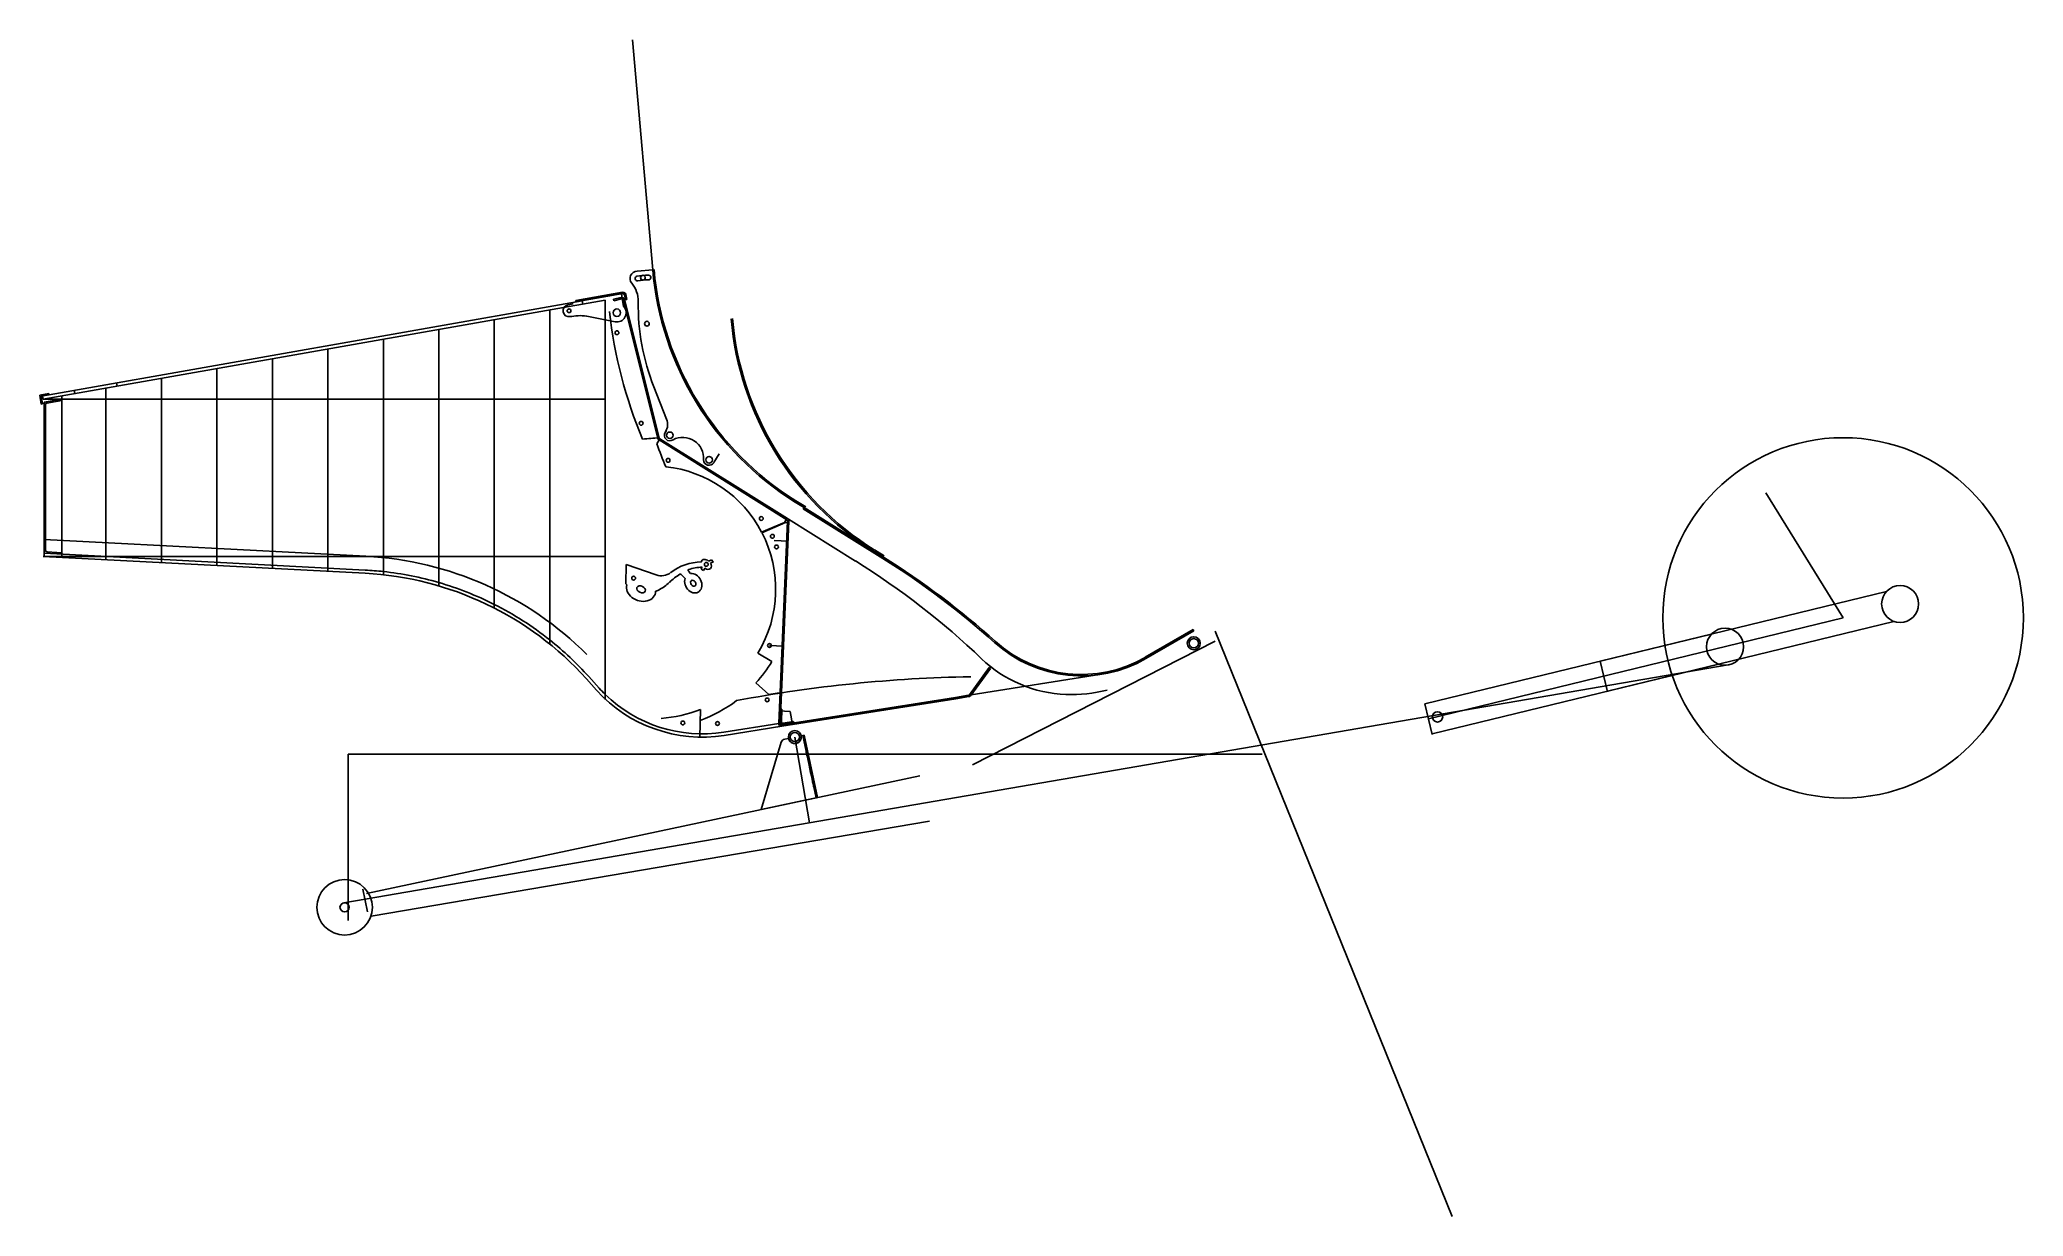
# Model space of a CAD drawing. Extents: x -1454 to 692, y 0 to 1274.
import ezdxf

# ---------------------------------------------------------------- set-up
doc = ezdxf.new("R2010")
doc.units = 0
doc.header["$MEASUREMENT"] = 0
for name, color, linetype in [('Baume pos. extr.', 206, 'CONTINUOUS'), ('Cadre fix c.ar.', 150, 'CONTINUOUS'), ('Cadre fix c.axe', 200, 'CONTINUOUS'), ('Cadre épure', 1, 'CONTINUOUS'), ('Coffre épure', 1, 'CONTINUOUS')]:
    doc.layers.add(name, color=color, linetype=linetype)

msp = doc.modelspace()

# ---------------------------------------------------------------- linework, layer by layer
at = {"layer": 'Baume pos. extr.'}
for p, q in [((543.9, 676.5), (233.9, 600.9)), ((551.8, 644), (241.9, 568.4)), ((354.4, 630.3), (44.5, 554.7)), ((233.9, 600.9), (242, 567.9)), ((362.3, 597.8), (52.4, 522.2)), ((44.5, 554.7), (52.5, 521.7))]:
    msp.add_line(p, q, dxfattribs=at)
for centre, radius in [((558.5, 662.8), 20), ((369.1, 616.6), 20), ((58.2, 540.6), 5.55)]:
    msp.add_circle(centre, radius, dxfattribs=at)
at = {"layer": 'Cadre fix c.ar.', "extrusion": (0.207912, -0.978148, -2.4175e-15)}
for p, q in [((-643.9, 517.3, 25), (-648, 516.4, 25)), ((-643.9, 517.3, -25), (-648, 516.4, -25)), ((-630.1, 520.2, 25), (-627.1, 520.9, 25)), ((-630.1, 520.2, -25), (-627.1, 520.9, -25))]:
    msp.add_line(p, q, dxfattribs=at)
at = {"layer": 'Cadre fix c.ar.', "extrusion": (0.207912, -0.978148, -2.41474e-15)}
for p, q in [((-643.9, 517.3, 23.5), (-648, 516.4, 23.5)), ((-630.1, 520.2, 23.5), (-628.5, 520.5, 23.5))]:
    msp.add_line(p, q, dxfattribs=at)
at = {"layer": 'Cadre fix c.ar.', "extrusion": (0.207912, -0.978148, -2.42026e-15)}
for p, q in [((-643.9, 517.3, -23.5), (-648, 516.4, -23.5)), ((-630.1, 520.2, -23.5), (-628.5, 520.5, -23.5))]:
    msp.add_line(p, q, dxfattribs=at)
at = {"layer": 'Cadre fix c.ar.'}
for p, q in [((-643.9, 517.3, 25), (-643.9, 517.3, 23.5)), ((-630.1, 520.2, 25), (-630.1, 520.2, 23.5)), ((-614.1, 452.9, 23.5), (-628.5, 520.5, 23.5)), ((-628.5, 520.5), (-628.5, 520.5, 23.5)), ((-612.6, 453.2, 25), (-627.1, 520.9, 25)), ((-627.1, 520.9), (-627.1, 520.9, 25)), ((-673.4, 440.3, -25), (-651.7, 513.1, -25)), ((-673.4, 440.3, -23.5), (-651.7, 513.1, -23.5)), ((-612.6, 453.2, 25), (-673.4, 440.3, 25)), ((-614.1, 452.9, 23.5), (-673.4, 440.3, 23.5)), ((-614.1, 452.9), (-614.1, 452.9, 23.5)), ((-612.6, 453.2), (-612.6, 453.2, 25)), ((-673.4, 440.3, 25), (-673.4, 440.3, 23.5))]:
    msp.add_line(p, q, dxfattribs=at)
at = {"layer": 'Cadre fix c.ar.', "extrusion": (-4.44089e-16, 0, -1)}
for p, q in [((-643.9, 517.3, -25), (-643.9, 517.3, -23.5)), ((-630.1, 520.2, -23.5), (-630.1, 520.2, -25)), ((-614.1, 452.9, -23.5), (-628.5, 520.5, -23.5)), ((-628.5, 520.5), (-628.5, 520.5, -23.5)), ((-612.6, 453.2, -25), (-627.1, 520.9, -25)), ((-627.1, 520.9), (-627.1, 520.9, -25))]:
    msp.add_line(p, q, dxfattribs=at)
at = {"layer": 'Cadre fix c.ar.', "extrusion": (6.23396e-16, -1.5248e-15, -1)}
for p, q in [((-673.4, 440.3, 25), (-651.7, 513.1, 25)), ((-673.4, 440.3, 23.5), (-651.7, 513.1, 23.5))]:
    msp.add_line(p, q, dxfattribs=at)
at = {"layer": 'Cadre fix c.ar.', "extrusion": (-5.44703e-16, 0, -1)}
for p, q in [((-612.6, 453.2, -25), (-673.4, 440.3, -25)), ((-614.1, 452.9, -23.5), (-673.4, 440.3, -23.5)), ((-673.4, 440.3, -25), (-673.4, 440.3, -23.5))]:
    msp.add_line(p, q, dxfattribs=at)
at = {"layer": 'Cadre fix c.ar.', "extrusion": (-5.55112e-16, 0, -1)}
for p, q in [((-614.1, 452.9), (-614.1, 452.9, -23.5)), ((-612.6, 453.2), (-612.6, 453.2, -25))]:
    msp.add_line(p, q, dxfattribs=at)
at = {"layer": 'Cadre fix c.ar.', "extrusion": (0.978001, 0.2086, 5.92877e-16)}
for centre in [(603.1, 0, -506.1), (603.1, 0, -504.6)]:
    msp.add_circle(centre, 20, dxfattribs=at)
at = {"layer": 'Cadre fix c.ar.'}
for centre, radius, start, end in [((-646.9, 511.5, 23.5), 5, 102, 161.402), ((-646.9, 511.5, 25), 5, 102, 161.402), ((-646.9, 511.5, -25), 5, 102, 161.402), ((-646.9, 511.5, -23.5), 5, 102, 161.402), ((-637, 518.8, 25), 7.05, 192, 12), ((-637, 518.8, 23.5), 7.05, 192, 12)]:
    msp.add_arc(centre, radius, start, end, dxfattribs=at)
at = {"layer": 'Cadre fix c.ar.', "extrusion": (-4.44089e-16, 0, -1)}
for centre in [(637, 518.8, 25), (637, 518.8, 23.5)]:
    msp.add_arc(centre, 7.05, 168, 348, dxfattribs=at)
at = {"layer": 'Cadre fix c.axe'}
for p, q in [((-205.5, 627.3, -70), (-205.5, 627.3, 70)), ((-198.5, 620.3, -70), (-198.5, 620.3, 70)), ((-637, 525.8, -70), (-637, 525.8, 70)), ((-630, 518.8, -70), (-630, 518.8, 70))]:
    msp.add_line(p, q, dxfattribs=at)
at = {"layer": 'Cadre fix c.axe', "extrusion": (0, 0, -1)}
for p, q in [((-212.5, 620.3, 70), (-212.5, 620.3, -70)), ((-205.5, 613.3, 70), (-205.5, 613.3, -70)), ((-644, 518.8, 70), (-644, 518.8, -70)), ((-637, 511.8, 70), (-637, 511.8, -70))]:
    msp.add_line(p, q, dxfattribs=at)
at = {"layer": 'Cadre fix c.axe'}
for centre, radius in [((-205.5, 620.3, 70), 7), ((-205.5, 620.3, 70), 5), ((-637, 518.8, 70), 7), ((-637, 518.8, 70), 5)]:
    msp.add_circle(centre, radius, dxfattribs=at)
at = {"layer": 'Cadre fix c.axe', "extrusion": (0, 0, -1)}
for centre, radius in [((205.5, 620.3, 70), 7), ((205.5, 620.3, 70), 5), ((637, 518.8, 70), 7), ((637, 518.8, 70), 5)]:
    msp.add_circle(centre, radius, dxfattribs=at)
at = {"layer": 'Cadre épure'}
for p, q in [((-862.7, 993.2), (-862.4, 991.8)), ((-862.7, 993.2), (-862.4, 991.8)), ((413.2, 783.1), (496.8, 647.8)), ((48.4, 538.5), (496.8, 647.8)), ((-182.4, 622.6), (-444.9, 488.8)), ((-182.2, 633.5), (73.8, 0)), ((372.5, 596.9), (-1124.9, 339.4)), ((-637, 518.8), (-621, 426)), ((-1120, 320.3), (-1120, 500.2)), ((-1120, 500.2), (-131.7, 500.2)), ((-501.9, 476.7, -20), (-501.9, 476.7)), ((-501.9, 476.7), (-501.9, 476.7, 20)), ((-491.5, 427.8), (-491.5, 427.8, 20)), ((-491.5, 427.8, -20), (-491.5, 427.8)), ((-1104.4, 354), (-1099.2, 329.5)), ((-1100.4, 349.5, 66.5), (-1100.4, 349.5, -66.5)), ((-1095.2, 325, 66.5), (-1095.2, 325, -66.5))]:
    msp.add_line(p, q, dxfattribs=at)
at = {"layer": 'Cadre épure', "extrusion": (0.207912, -0.978148, -1.46549e-14)}
for p, q in [((-1100.4, 349.5), (-501.9, 476.7)), ((-1095.2, 325), (-491.5, 427.8))]:
    msp.add_line(p, q, dxfattribs=at)
at = {"layer": 'Cadre épure'}
for centre, radius in [((496.8, 647.8), 195), ((-1124, 334.5), 30), ((-1124, 334.5), 5)]:
    msp.add_circle(centre, radius, dxfattribs=at)
at = {"layer": 'Coffre épure'}
for p, q in [((-812.5, 1273.6), (-790.7, 1024.6)), ((-807.5, 1023.1), (-790.7, 1024.6)), ((-1450, 884.6), (-842.1, 991.8)), ((-1443.7, 889.3), (-866.9, 991)), ((-882.3, 986.6), (-876.9, 987.6)), ((-874, 991.2), (-823.3, 1000.2)), ((-874, 991.2), (-873.8, 989.8)), ((-873.8, 989.8), (-823.1, 998.7)), ((-866.9, 991), (-866.3, 987.5)), ((-842.1, 559.3), (-842.1, 991.8)), ((-842.1, 559.3, 180), (-842.1, 991.8, 180)), ((-842.1, 559.3, 176.5), (-842.1, 991.8, 176.5)), ((-833.1, 992.6), (-824.9, 994.6)), ((-832.7, 991.1), (-833.1, 992.6)), ((-832.7, 991.1), (-824.5, 993.2)), ((-824.6, 998.4), (-822.2, 984.9)), ((-785.2, 842.2), (-822.6, 992)), ((-820.3, 992.2), (-821.2, 997.4)), ((-821.1, 992.4), (-783.8, 842.6)), ((-820.3, 992.2), (-818.8, 992.5)), ((-818.8, 992.5), (-819.7, 997.7)), ((-962.1, 970.6), (-962.1, 658.4)), ((-962.1, 970.6), (-962.1, 970.6, 176.9)), ((-962.1, 658.4, 176.9), (-962.1, 970.6, 176.9)), ((-962.1, 658.4, 173.4), (-962.1, 970.6, 173.4)), ((-902.1, 981.2), (-902.1, 619.4)), ((-902.1, 981.2), (-902.1, 981.2)), ((-902.1, 619.4, 179.2), (-902.1, 981.2, 179.2)), ((-902.1, 619.4, 175.7), (-902.1, 981.2, 175.7)), ((-880, 973.8), (-878.4, 974.1)), ((-860.1, 973.9), (-831.4, 968.3)), ((-1082.1, 949.5), (-1082.1, 694.4)), ((-1082.1, 949.5), (-1082.1, 949.5, 167.7)), ((-1082.1, 694.4, 167.7), (-1082.1, 949.5, 167.7)), ((-1082.1, 694.4, 164.2), (-1082.1, 949.5, 164.2)), ((-1022.1, 960), (-1022.1, 682.4)), ((-1022.1, 960), (-1022.1, 960, 173.1)), ((-1022.1, 682.4, 173.1), (-1022.1, 960, 173.1)), ((-1022.1, 682.4, 169.6), (-1022.1, 960, 169.6)), ((-1202.1, 928.3), (-1202.1, 701.3)), ((-1202.1, 928.3), (-1202.1, 928.3, 152.3)), ((-1202.1, 701.3, 152.3), (-1202.1, 928.3, 152.3)), ((-1202.1, 701.3, 148.7), (-1202.1, 928.3, 148.7)), ((-1142.1, 938.9), (-1142.1, 698.1)), ((-1142.1, 938.9), (-1142.1, 938.9, 160.8)), ((-1142.1, 698.1, 160.8), (-1142.1, 938.9, 160.8)), ((-1142.1, 698.1, 157.2), (-1142.1, 938.9, 157.2)), ((-1370.6, 902.2), (-1370, 898.7)), ((-1322.1, 907.1), (-1322.1, 707.6)), ((-1322.1, 907.1), (-1322.1, 907.1, 130.4)), ((-1322.1, 707.6, 130.4), (-1322.1, 907.1, 130.4)), ((-1322.1, 707.6, 126.9), (-1322.1, 907.1, 126.9)), ((-1262.1, 917.7), (-1262.1, 704.4)), ((-1262.1, 917.7), (-1262.1, 917.7, 142.2)), ((-1262.1, 704.4, 142.2), (-1262.1, 917.7, 142.2)), ((-1262.1, 704.4, 138.6), (-1262.1, 917.7, 138.6)), ((-1444, 890.7), (-1453.8, 889)), ((-1453.8, 889), (-1452.1, 879.2)), ((-1452.1, 887.8), (-1443.7, 889.3)), ((-1450.6, 879.4), (-1452.1, 887.8)), ((-1450.6, 888), (-1450, 884.6)), ((-1430, 884.6), (-1448.9, 881.3)), ((-1448.9, 884.6), (-1448.9, 884.6, 117.1)), ((-1448.9, 717.7), (-1448.9, 881.3)), ((-1429.7, 883.1), (-1446.1, 880.3)), ((-1443.7, 889.3), (-1444, 890.7)), ((-1430, 888.1), (-1430, 713.2)), ((-1430, 713.2, 105.3), (-1430, 888.1, 105.3)), ((-1430, 713.2, 101.6), (-1430, 888.1, 101.6)), ((-1430, 884.6), (-1429.7, 883.1)), ((-1416.4, 894.1), (-1415.8, 890.6)), ((-1382.1, 896.6), (-1382.1, 710.7)), ((-1382.1, 896.6), (-1382.1, 896.6, 117.1)), ((-1382.1, 710.7, 117.1), (-1382.1, 896.6, 117.1)), ((-1382.1, 710.7, 113.5), (-1382.1, 896.6, 113.5)), ((-1368.9, 884.6), (-1368.9, 884.6, 125)), ((-789.6, 897.9), (-775.7, 862.8)), ((-1452.1, 879.2), (-1450.6, 879.4)), ((-1447.4, 878.7), (-1447.4, 720.7)), ((-783.1, 841.6), (-786.4, 836.3)), ((-645.7, 754), (-783.9, 840.4)), ((-783.1, 841.6), (-644.9, 755.3)), ((-777.3, 848.6), (-776, 850.7)), ((-724.7, 815.8), (-718.7, 825.5)), ((-636.6, 773.1), (-626, 766.5)), ((-635.8, 774.4), (-625.2, 767.8)), ((-648.2, 751), (-673, 740.6)), ((-647, 751), (-672.7, 740)), ((-654.5, 533.7), (-645, 752.6)), ((-653, 533.6), (-643.5, 752.6)), ((-645.3, 755.6), (-648.2, 751)), ((-645.3, 755.6), (-647.1, 752.8)), ((-643.6, 750.8), (-647, 751)), ((-644, 754.7, -73), (-571.3, 709.3, -73)), ((-627.1, 767.2), (-627.9, 765.9)), ((-542, 712.2), (-627.9, 765.9)), ((-627.1, 767.2), (-541.2, 713.5)), ((-1449, 732.7), (-1100.9, 714.5)), ((-659.4, 731.5), (-644.4, 730.8)), ((-1450, 714.3), (-1101.9, 696)), ((-842.1, 714.3), (-1450, 714.3)), ((-1449.1, 714.3, 96.6), (-1450, 714.3, 100)), ((-1449.1, 714.2), (-1448.9, 717.7)), ((-1448.9, 717.7), (-1101.7, 699.5)), ((-1445.9, 719.1), (-1430, 718.2)), ((-1430, 718.2), (-1430, 716.7)), ((-1430, 716.7), (-1430, 716.7, 105.3)), ((-1430, 714.3), (-1430, 714.3, 105.3)), ((-1430, 713.2), (-1430, 713.2, 105.3)), ((-1382.1, 714.3), (-1382.1, 714.3, 117.1)), ((-1382.1, 714.2), (-1382.1, 714.2, 117.1)), ((-1382.1, 710.7), (-1382.1, 710.7, 117.1)), ((-1322.1, 714.3), (-1322.1, 714.3, 130.4)), ((-1322.1, 711.1), (-1322.1, 711.1, 130.4)), ((-1262.1, 714.3), (-1262.1, 714.3, 142.2)), ((-1202.1, 714.3), (-1202.1, 714.3, 152.3)), ((-1142.1, 714.3), (-1142.1, 714.3, 160.8)), ((-1082.1, 714.3), (-1082.1, 714.3, 167.7)), ((-1022.1, 714.3), (-1022.1, 714.3, 173.1)), ((-962.1, 714.3), (-962.1, 714.3, 176.9)), ((-902.1, 714.3), (-902.1, 714.3, 179.2)), ((-727, 710.5), (-725.2, 708.3)), ((-551, 721.4), (-540.4, 714.8)), ((-1322.1, 707.6), (-1322.1, 707.6, 130.4)), ((-1262.1, 707.9), (-1262.1, 707.9, 142.2)), ((-1262.1, 704.4), (-1262.1, 704.4, 142.2)), ((-1202.1, 704.8), (-1202.1, 704.8, 152.3)), ((-1202.1, 701.3), (-1202.1, 701.3, 152.3)), ((-1142.1, 701.6), (-1142.1, 701.6, 160.8)), ((-1142.1, 698.1), (-1142.1, 698.1, 160.8)), ((-1082.1, 697.9), (-1082.1, 697.9, 167.7)), ((-1082.1, 694.4), (-1082.1, 694.4, 167.7)), ((-819.4, 705.5), (-819.8, 684.6)), ((-787, 694.2), (-819.4, 705.5)), ((-760.1, 694.9), (-755.8, 690.4)), ((-752.2, 698.5), (-749.7, 695.8)), ((-738.3, 700.5), (-735.7, 699)), ((-1022.1, 686), (-1022.1, 686, 173.1)), ((-1022.1, 682.4), (-1022.1, 682.4, 173.1)), ((-819.8, 684.6), (-818.7, 683.6)), ((-787.6, 676.5), (-783.9, 678.2)), ((-962.1, 662.4), (-962.1, 662.4, 176.9)), ((-962.1, 658.4), (-962.1, 658.4, 176.9)), ((-902.1, 623.9), (-902.1, 623.9, 179.2)), ((-258, 605.1), (-206, 635.1)), ((-257.2, 603.8), (-205.3, 633.8)), ((-205.3, 633.8), (-206, 635.1)), ((-902.1, 619.4), (-902.1, 619.4, 179.2)), ((-677, 609.6), (-661.9, 600.5)), ((-664.4, 617.9), (-649.4, 617.2)), ((-851.4, 569.5), (-862.5, 581.9)), ((-848.8, 571.8), (-859.9, 584.2)), ((-426.7, 593.9), (-448, 564.6)), ((-446.7, 563.7), (-425.5, 593)), ((-446.2, 564.4), (-305.3, 586.7)), ((-425.5, 593), (-426.7, 593.9)), ((-298.4, 589.5), (-298.4, 589.5, 180)), ((-842.1, 564.9), (-842.1, 564.9, 179.2)), ((-842.1, 560.1), (-842.1, 560.1, 180)), ((-679.1, 577.3), (-665.3, 564.8)), ((-665.3, 564.8), (-651.6, 567)), ((-651.2, 531.9), (-463.2, 561.7)), ((-651, 530.5), (-462.9, 560.2)), ((-449, 564), (-463.2, 561.7)), ((-463.2, 561.7), (-462.9, 560.2)), ((-462.9, 560.2), (-448.8, 562.5)), ((-457.2, 562.7), (-457, 561.2)), ((-374.8, 575.7), (-374.8, 575.7)), ((-739.2, 548.7), (-739.6, 518.7)), ((-642, 546.5), (-654.3, 547.1)), ((-653, 535.4), (-652.4, 548.8)), ((-652.4, 548.8), (-650.9, 548.8)), ((-650.9, 548.8), (-651.5, 535.4)), ((-642, 546.5), (-639.7, 532.2)), ((-713.8, 524), (-654.5, 533.4)), ((-713.3, 520.6), (-651, 530.5)), ((-649.6, 533.7), (-638.3, 535.5)), ((-638.1, 534), (-649.4, 532.2)), ((-644.1, 533.1, -110.1), (-644.1, 533.1, 69.9)), ((-638.3, 535.5), (-638.1, 534)), ((-633.8, 534.7, -110.1), (-633.8, 534.7, 69.9))]:
    msp.add_line(p, q, dxfattribs=at)
for centre, radius in [((-801.3, 1016), 2.55), ((-881.2, 980.2), 2.05), ((-829.5, 978.1), 4.05), ((-797, 966.2), 2.55), ((-829.4, 956.4), 2.05), ((-803.2, 858.4), 2.05), ((-772.2, 845.4), 3.55), ((-772.2, 845.4), 3.55), ((-774.1, 818.3), 2.05), ((-729.8, 818.9), 3.55), ((-673.3, 755.3), 2.05), ((-661.3, 736.1), 2.05), ((-656.8, 724.5), 2.05), ((-811.4, 690.8, 1125.1), 2.05), ((-732.8, 705.7), 2.05), ((-664.4, 617.9), 2.05), ((-666.9, 559), 2.05), ((-758.1, 534), 2.05), ((-720.7, 533.4), 2.05)]:
    msp.add_circle(centre, radius, dxfattribs=at)
for centre, radius, start, end in [((-807.3, 1015.1), 8, 91.6704, 220.0314), ((-836.4, 990.7), 30, 359.0568, 40.0314), ((-807.3, 1015.1), 2.55, 101.8796, 281.8796), ((-797, 966.2), 52.5, 88.1204, 101.8796), ((-797, 966.2), 47.4, 88.1204, 101.8796), ((-795.3, 1016.2), 2.55, 268.1204, 88.1204), ((-461.5, 1053.4), 330.5, 185, 238), ((-461.5, 1053.4), 329, 185, 238), ((-824.1, 991.6), 3.1, 14, 104), ((-824.1, 991.6), 1.6, 14, 104), ((-822.8, 997.1), 3.1, 10, 100), ((-822.8, 997.1), 1.6, 10, 100), ((-566.4, 986.2), 240, 179.0568, 201.5938), ((-881.2, 980.2), 6.5, 100, 280), ((-869.7, 924.9), 50, 78.8883, 100), ((-335.8, 1036.1), 505, 186.4461, 202.7092), ((-829.5, 978.1), 10, 258.8883, 42.5988), ((-376.7, 1000.4), 330.5, 185, 238), ((-376.7, 1000.4), 329, 185, 238), ((-1445.8, 878.7), 1.6, 100, 180), ((-789.6, 857.3), 15, 328, 21.5938), ((-779.8, 678.4), 164.2, 91.4017, 97.6736), ((-782.2, 843), 3.1, 194, 238), ((-782.2, 843), 1.6, 194, 238), ((-772.2, 845.4), 6, 148, 305), ((-758.3, 820.5), 22.6, 355.9897, 117.5811), ((-323.4, 1004.5), 492.6, 199.9726, 203.0857), ((-729.8, 818.9), 6, 180, 328), ((-791.2, 678.7), 133.5, 27.6516, 83.7031), ((-646.6, 752.7), 1.6, 357.5, 58), ((-646.6, 752.7), 3.1, 357.5, 58), ((-791.2, 678.7), 133.5, 328.8546, 27.3668), ((-1445.8, 720.7), 1.6, 180, 267), ((-1120, 350), 365, 44.9923, 87), ((-737.4, 652.8), 55.5, 90.7883, 127.6364), ((-720.8, 689), 22.4, 106.1349, 114.7569), ((-718.9, 686.8), 22.4, 106.1361, 114.7922), ((-1021.7, -11.5), 850, 46.3483, 58), ((-1003, -25.6), 870, 48, 58), ((-1003, -25.6), 871.5, 48, 58), ((-1120, 350), 346.5, 42, 87), ((-1120, 350), 350, 83.7852, 87), ((-1120, 350), 350, 73.7586, 83.7852), ((-781.5, 709.9), 16.6, 250.7273, 307.6364), ((-736.6, 651.4), 50.1, 119.4891, 136.1768), ((-760.8, 694.2), 1, 43.7625, 119.4891), ((-751.5, 699.2), 1, 107.9581, 222.9129), ((-736.2, 651.9), 50.7, 91.2967, 107.9581), ((-720.6, 693.3), 19.1, 151.0295, 158.0028), ((-717.6, 690.9), 19.8, 147.7735, 156), ((-1120, 350), 350, 63.1848, 73.7586), ((-799.7, 712.2), 37.4, 295, 316), ((-1120, 350), 350, 51.498, 63.1848), ((-1120, 350), 350, 42, 51.498), ((-338.4, 704.8), 140, 226.3483, 267.8004), ((-327.2, 725), 140, 228, 300), ((-327.2, 725), 138.5, 228, 300), ((-421.9, -910.7), 1495, 90.9542, 100.7218), ((-791.2, 678.7), 151.1, 317.884, 328.8546), ((-737.3, 672.2), 153.5, 222, 279), ((-737.3, 672.2), 150, 222, 225.671), ((-737.3, 672.2), 150, 225.671, 279), ((-791.2, 678.7), 151.1, 290.0799, 307.1197), ((-449.2, 565.5), 1.6, 279, 324), ((-449.2, 565.5), 3.1, 279, 324), ((-337.7, 722.8, -73), 158, 267.8004, 284.1273), ((-791.2, 678.7), 140, 273.8706, 291.8352), ((-651.4, 533.5), 3.1, 177.5, 279), ((-649.9, 535.3), 3.1, 177.5, 279), ((-651.4, 533.5), 1.6, 177.5, 279), ((-649.9, 535.3), 1.6, 177.5, 279)]:
    msp.add_arc(centre, radius, start, end, dxfattribs=at)
at = {"layer": 'Coffre épure', "extrusion": (0, -1, 6.12303e-17)}
for centre, radius, start, end in [((-842.1, -2169.6, -884.6), 2349.6, 90, 104.9944), ((-842.1, -2169.6, -884.6), 2346.1, 90, 104.9944), ((-842.1, -2169.6, -714.3), 2349.6, 90, 104.9944), ((-842.1, -2169.6, -714.3), 2346.1, 104.5122, 104.9944), ((-842.1, -2169.6, -714.3), 2346.1, 103.3072, 104.5122), ((-842.1, -2169.6, -714.3), 2346.1, 101.806, 103.3072), ((-842.1, -2169.6, -714.3), 2346.1, 100.3129, 101.806), ((-842.1, -2169.6, -714.3), 2346.1, 98.8268, 100.3129), ((-842.1, -2169.6, -714.3), 2346.1, 97.3467, 98.8268), ((-842.1, -2169.6, -714.3), 2346.1, 95.8716, 97.3467), ((-842.1, -2169.6, -714.3), 2346.1, 94.4003, 95.8716), ((-842.1, -2169.6, -714.3), 2346.1, 92.9319, 94.4003), ((-842.1, -2169.6, -714.3), 2346.1, 91.4655, 92.9319), ((-842.1, -2169.6, -714.3), 2346.1, 90, 91.4655)]:
    msp.add_arc(centre, radius, start, end, dxfattribs=at)
at = {"layer": 'Coffre épure'}
for centre, major_axis, ratio, start_param, end_param in [((-732.8, 705.7), (4.55, -4.45), 0.687542, 7.955698, 9.896017), ((-746.9, 685.3), (5.3, -9.7), 0.791578, 3.796273, 9.126406), ((-732.8, 705.7), (4.55, -4.45), 0.687542, 5.005541, 7.502417), ((-803.3, 678.7), (15.2, -5.2), 0.78624, 3.173353, 6.53089)]:
    msp.add_ellipse(centre, major_axis=major_axis, ratio=ratio, start_param=start_param, end_param=end_param, dxfattribs=at)
for centre, major_axis, ratio in [((-746.9, 685.3), (2.02, -2.95), 0.709654), ((-803.3, 678.7), (4.45, -2.06), 0.715858)]:
    msp.add_ellipse(centre, major_axis=major_axis, ratio=ratio, dxfattribs=at)

doc.saveas('drawing.dxf')
